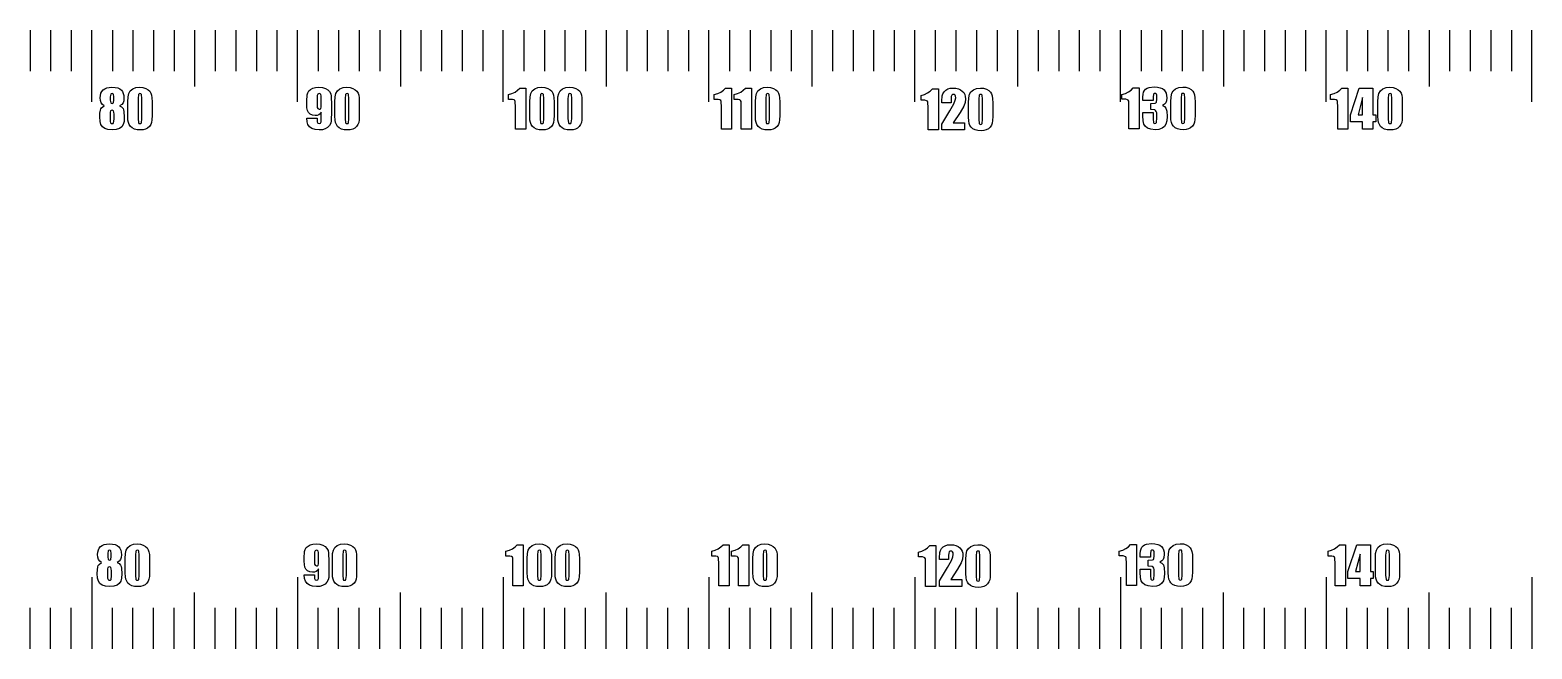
# Model space of a CAD drawing. Header units: millimetres. Extents: x -73 to 81, y -16 to 70.
# Drawn here: x 4 to 77, y 39.9 to 70 of the extents above; entities that cross this region are included whole.
import ezdxf

# ---------------------------------------------------------------- set-up
doc = ezdxf.new("R2010")
doc.units = ezdxf.units.MM
doc.layers.get('0').update_dxf_attribs({"color": 13})

msp = doc.modelspace()

# ---------------------------------------------------------------- linework, layer by layer
for points in [[(4, 70), (4, 68)], [(5, 70), (5, 68)], [(6, 70), (6, 68)], [(7, 66.5), (7, 70)], [(8, 70), (8, 68)], [(9, 70), (9, 68)], [(10, 70), (10, 68)], [(11, 70), (11, 68)], [(12, 70), (12, 67.25)], [(13, 70), (13, 68)], [(14, 70), (14, 68)], [(15, 70), (15, 68)], [(16, 70), (16, 68)], [(17, 66.5), (17, 70)], [(18, 70), (18, 68)], [(19, 70), (19, 68)], [(20, 70), (20, 68)], [(21, 70), (21, 68)], [(22, 70), (22, 67.25)], [(23, 70), (23, 68)], [(24, 70), (24, 68)], [(25, 70), (25, 68)], [(26, 70), (26, 68)], [(27, 66.5), (27, 70)], [(28, 70), (28, 68)], [(29, 70), (29, 68)], [(30, 70), (30, 68)], [(31, 70), (31, 68)], [(32, 70), (32, 67.25)], [(33, 70), (33, 68)], [(34, 70), (34, 68)], [(35, 70), (35, 68)], [(36, 70), (36, 68)], [(37, 66.5), (37, 70)], [(38, 70), (38, 68)], [(39, 70), (39, 68)], [(40, 70), (40, 68)], [(41, 70), (41, 68)], [(42, 70), (42, 67.25)], [(43, 70), (43, 68)], [(44, 70), (44, 68)], [(45, 70), (45, 68)], [(46, 70), (46, 68)], [(47, 66.5), (47, 70)], [(48, 70), (48, 68)], [(49, 70), (49, 68)], [(50, 70), (50, 68)], [(51, 70), (51, 68)], [(52, 70), (52, 67.25)], [(53, 70), (53, 68)], [(54, 70), (54, 68)], [(55, 70), (55, 68)], [(56, 70), (56, 68)], [(57, 66.5), (57, 70)], [(58, 70), (58, 68)], [(59, 70), (59, 68)], [(60, 70), (60, 68)], [(61, 70), (61, 68)], [(62, 70), (62, 67.25)], [(63, 70), (63, 68)], [(64, 70), (64, 68)], [(65, 70), (65, 68)], [(66, 70), (66, 68)], [(67, 66.5), (67, 70)], [(68, 70), (68, 68)], [(69, 70), (69, 68)], [(70, 70), (70, 68)], [(71, 70), (71, 68)], [(72, 70), (72, 67.25)], [(73, 70), (73, 68)], [(74, 70), (74, 68)], [(75, 70), (75, 68)], [(76, 70), (76, 68)], [(77, 66.5), (77, 70)], [(7, 43.4), (7, 39.9)], [(17, 43.4), (17, 39.9)], [(27, 43.4), (27, 39.9)], [(37, 43.4), (37, 39.9)], [(47, 43.4), (47, 39.9)], [(57, 43.4), (57, 39.9)], [(67, 43.4), (67, 39.9)], [(77, 43.4), (77, 39.9)], [(12, 39.9), (12, 42.65)], [(22, 39.9), (22, 42.65)], [(32, 39.9), (32, 42.65)], [(42, 39.9), (42, 42.65)], [(52, 39.9), (52, 42.65)], [(62, 39.9), (62, 42.65)], [(72, 39.9), (72, 42.65)], [(4, 39.9), (4, 41.9)], [(5, 39.9), (5, 41.9)], [(6, 39.9), (6, 41.9)], [(8, 39.9), (8, 41.9)], [(9, 39.9), (9, 41.9)], [(10, 39.9), (10, 41.9)], [(11, 39.9), (11, 41.9)], [(13, 39.9), (13, 41.9)], [(14, 39.9), (14, 41.9)], [(15, 39.9), (15, 41.9)], [(16, 39.9), (16, 41.9)], [(18, 39.9), (18, 41.9)], [(19, 39.9), (19, 41.9)], [(20, 39.9), (20, 41.9)], [(21, 39.9), (21, 41.9)], [(23, 39.9), (23, 41.9)], [(24, 39.9), (24, 41.9)], [(25, 39.9), (25, 41.9)], [(26, 39.9), (26, 41.9)], [(28, 39.9), (28, 41.9)], [(29, 39.9), (29, 41.9)], [(30, 39.9), (30, 41.9)], [(31, 39.9), (31, 41.9)], [(33, 39.9), (33, 41.9)], [(34, 39.9), (34, 41.9)], [(35, 39.9), (35, 41.9)], [(36, 39.9), (36, 41.9)], [(38, 39.9), (38, 41.9)], [(39, 39.9), (39, 41.9)], [(40, 39.9), (40, 41.9)], [(41, 39.9), (41, 41.9)], [(43, 39.9), (43, 41.9)], [(44, 39.9), (44, 41.9)], [(45, 39.9), (45, 41.9)], [(46, 39.9), (46, 41.9)], [(48, 39.9), (48, 41.9)], [(49, 39.9), (49, 41.9)], [(50, 39.9), (50, 41.9)], [(51, 39.9), (51, 41.9)], [(53, 39.9), (53, 41.9)], [(54, 39.9), (54, 41.9)], [(55, 39.9), (55, 41.9)], [(56, 39.9), (56, 41.9)], [(58, 39.9), (58, 41.9)], [(59, 39.9), (59, 41.9)], [(60, 39.9), (60, 41.9)], [(61, 39.9), (61, 41.9)], [(63, 39.9), (63, 41.9)], [(64, 39.9), (64, 41.9)], [(65, 39.9), (65, 41.9)], [(66, 39.9), (66, 41.9)], [(68, 39.9), (68, 41.9)], [(69, 39.9), (69, 41.9)], [(70, 39.9), (70, 41.9)], [(71, 39.9), (71, 41.9)], [(73, 39.9), (73, 41.9)], [(74, 39.9), (74, 41.9)], [(75, 39.9), (75, 41.9)], [(76, 39.9), (76, 41.9)]]:
    msp.add_lwpolyline(points)
for points in [[(7.442, 66.164), (7.478, 66.221), (7.595, 66.315), (7.514, 66.372), (7.456, 66.456), (7.421, 66.566), (7.41, 66.702), (7.419, 66.823), (7.446, 66.928), (7.49, 67.017), (7.553, 67.089), (7.634, 67.146), (7.732, 67.186), (7.848, 67.21), (7.982, 67.218), (8.134, 67.21), (8.261, 67.184), (8.362, 67.141), (8.438, 67.081), (8.493, 67.005), (8.532, 66.915), (8.556, 66.81), (8.564, 66.69), (8.553, 66.551), (8.522, 66.456), (8.459, 66.385), (8.352, 66.315), (8.45, 66.259), (8.522, 66.182), (8.548, 66.122), (8.566, 66.032), (8.581, 65.761), (8.569, 65.55), (8.534, 65.404), (8.465, 65.299), (8.351, 65.215), (8.192, 65.16), (7.987, 65.142), (7.788, 65.159), (7.635, 65.212), (7.523, 65.294), (7.449, 65.399), (7.407, 65.553), (7.393, 65.786), (7.399, 65.955), (7.42, 66.101)], [(9.874, 66.932), (9.907, 66.834), (9.924, 66.699), (9.93, 66.503), (9.93, 65.836), (9.924, 65.639), (9.905, 65.505), (9.867, 65.404), (9.803, 65.311), (9.717, 65.233), (9.615, 65.181), (9.498, 65.151), (9.369, 65.142), (9.205, 65.152), (9.071, 65.183), (8.965, 65.236), (8.882, 65.312), (8.822, 65.402), (8.782, 65.497), (8.76, 65.622), (8.753, 65.805), (8.753, 66.503), (8.765, 66.744), (8.8, 66.915), (8.871, 67.039), (8.989, 67.135), (9.146, 67.197), (9.332, 67.218), (9.488, 67.204), (9.626, 67.161), (9.739, 67.097), (9.82, 67.02)], [(18.119, 65.473), (18.147, 65.533), (18.15, 65.683), (18.15, 66.001), (18.104, 65.931), (18.039, 65.881), (17.956, 65.851), (17.855, 65.841), (17.726, 65.859), (17.613, 65.915), (17.527, 65.996), (17.48, 66.093), (17.458, 66.215), (17.451, 66.373), (17.451, 66.533), (17.468, 66.845), (17.498, 66.944), (17.554, 67.035), (17.636, 67.112), (17.745, 67.17), (17.877, 67.206), (18.029, 67.218), (18.211, 67.204), (18.358, 67.163), (18.472, 67.095), (18.557, 67.003), (18.612, 66.896), (18.638, 66.783), (18.649, 66.339), (18.649, 66.061), (18.639, 65.583), (18.613, 65.466), (18.554, 65.355), (18.464, 65.261), (18.348, 65.194), (18.208, 65.154), (18.048, 65.14), (17.856, 65.157), (17.702, 65.208), (17.587, 65.29), (17.51, 65.4), (17.466, 65.539), (17.451, 65.711), (17.95, 65.711), (17.954, 65.535), (17.984, 65.474), (18.056, 65.449)], [(19.942, 66.932), (19.975, 66.834), (19.993, 66.699), (19.998, 66.503), (19.998, 65.836), (19.992, 65.639), (19.974, 65.505), (19.936, 65.404), (19.871, 65.311), (19.785, 65.233), (19.683, 65.181), (19.567, 65.151), (19.438, 65.142), (19.274, 65.152), (19.14, 65.183), (19.033, 65.236), (18.951, 65.312), (18.891, 65.402), (18.851, 65.497), (18.828, 65.622), (18.821, 65.805), (18.821, 66.503), (18.833, 66.744), (18.869, 66.915), (18.94, 67.039), (19.058, 67.135), (19.214, 67.197), (19.4, 67.218), (19.556, 67.204), (19.694, 67.161), (19.808, 67.097), (19.888, 67.02)], [(27.567, 66.573), (27.526, 66.602), (27.445, 66.62), (27.303, 66.626), (27.254, 66.626), (27.254, 66.86), (27.424, 66.909), (27.572, 66.979), (27.699, 67.069), (27.804, 67.18), (28.098, 67.18), (28.098, 65.18), (27.598, 65.18), (27.598, 66.252), (27.587, 66.531)], [(29.413, 66.932), (29.446, 66.834), (29.463, 66.699), (29.469, 66.503), (29.469, 65.836), (29.463, 65.639), (29.444, 65.505), (29.406, 65.404), (29.342, 65.311), (29.256, 65.233), (29.154, 65.181), (29.037, 65.151), (28.908, 65.142), (28.744, 65.152), (28.61, 65.183), (28.504, 65.236), (28.421, 65.312), (28.361, 65.402), (28.321, 65.497), (28.299, 65.622), (28.291, 65.805), (28.291, 66.503), (28.303, 66.744), (28.339, 66.915), (28.41, 67.039), (28.528, 67.135), (28.684, 67.197), (28.871, 67.218), (29.027, 67.204), (29.165, 67.161), (29.278, 67.097), (29.359, 67.02)], [(30.769, 66.932), (30.802, 66.834), (30.819, 66.699), (30.825, 66.503), (30.825, 65.836), (30.819, 65.639), (30.8, 65.505), (30.762, 65.404), (30.698, 65.311), (30.612, 65.233), (30.51, 65.181), (30.394, 65.151), (30.264, 65.142), (30.1, 65.152), (29.967, 65.183), (29.86, 65.236), (29.778, 65.312), (29.717, 65.402), (29.678, 65.497), (29.655, 65.622), (29.648, 65.805), (29.648, 66.503), (29.66, 66.744), (29.695, 66.915), (29.766, 67.039), (29.884, 67.135), (30.041, 67.197), (30.227, 67.218), (30.383, 67.204), (30.521, 67.161), (30.635, 67.097), (30.715, 67.02)], [(37.571, 66.573), (37.531, 66.602), (37.45, 66.62), (37.308, 66.626), (37.259, 66.626), (37.259, 66.86), (37.429, 66.909), (37.577, 66.979), (37.704, 67.069), (37.808, 67.18), (38.102, 67.18), (38.102, 65.18), (37.603, 65.18), (37.603, 66.252), (37.592, 66.531)], [(38.535, 66.573), (38.495, 66.602), (38.414, 66.62), (38.272, 66.626), (38.222, 66.626), (38.222, 66.86), (38.392, 66.909), (38.541, 66.979), (38.667, 67.069), (38.772, 67.18), (39.066, 67.18), (39.066, 65.18), (38.567, 65.18), (38.567, 66.252), (38.556, 66.531)], [(40.381, 66.932), (40.414, 66.834), (40.431, 66.699), (40.437, 66.503), (40.437, 65.836), (40.431, 65.639), (40.412, 65.505), (40.374, 65.404), (40.31, 65.311), (40.224, 65.233), (40.122, 65.181), (40.006, 65.151), (39.876, 65.142), (39.712, 65.152), (39.579, 65.183), (39.472, 65.236), (39.39, 65.312), (39.329, 65.402), (39.289, 65.497), (39.267, 65.622), (39.26, 65.805), (39.26, 66.503), (39.272, 66.744), (39.307, 66.915), (39.378, 67.039), (39.496, 67.135), (39.653, 67.197), (39.839, 67.218), (39.995, 67.204), (40.133, 67.161), (40.247, 67.097), (40.327, 67.02)], [(48.933, 66.862), (48.883, 66.872), (48.833, 66.861), (48.798, 66.828), (48.777, 66.761), (48.77, 66.651), (48.77, 66.461), (48.323, 66.461), (48.323, 66.534), (48.34, 66.799), (48.37, 66.895), (48.426, 66.99), (48.504, 67.072), (48.602, 67.132), (48.722, 67.168), (48.863, 67.18), (49.003, 67.171), (49.124, 67.143), (49.228, 67.097), (49.313, 67.032), (49.38, 66.954), (49.428, 66.865), (49.456, 66.767), (49.466, 66.659), (49.444, 66.482), (49.38, 66.295), (49.211, 65.996), (48.874, 65.483), (49.421, 65.483), (49.421, 65.142), (48.323, 65.142), (48.323, 65.427), (48.712, 66.073), (48.903, 66.415), (48.973, 66.583), (48.996, 66.71), (48.989, 66.782), (48.968, 66.832)], [(50.737, 66.894), (50.77, 66.796), (50.787, 66.661), (50.793, 66.465), (50.793, 65.798), (50.786, 65.601), (50.768, 65.466), (50.73, 65.366), (50.665, 65.273), (50.58, 65.195), (50.478, 65.143), (50.361, 65.113), (50.232, 65.103), (50.068, 65.114), (49.934, 65.145), (49.828, 65.198), (49.745, 65.274), (49.685, 65.364), (49.645, 65.458), (49.623, 65.584), (49.615, 65.767), (49.615, 66.465), (49.627, 66.705), (49.663, 66.877), (49.734, 67.001), (49.852, 67.097), (50.008, 67.159), (50.195, 67.18), (50.35, 67.165), (50.489, 67.122), (50.602, 67.059), (50.683, 66.982)], [(57.379, 66.583), (57.339, 66.613), (57.258, 66.631), (57.116, 66.637), (57.067, 66.637), (57.067, 66.87), (57.237, 66.92), (57.385, 66.989), (57.512, 67.08), (57.616, 67.191), (57.91, 67.191), (57.91, 65.191), (57.411, 65.191), (57.411, 66.263), (57.4, 66.542)], [(58.718, 66.913), (58.679, 66.921), (58.635, 66.912), (58.608, 66.886), (58.589, 66.736), (58.589, 66.572), (58.089, 66.572), (58.089, 66.742), (58.098, 66.874), (58.122, 66.982), (58.163, 67.067), (58.22, 67.129), (58.296, 67.173), (58.39, 67.205), (58.637, 67.23), (58.801, 67.221), (58.936, 67.195), (59.043, 67.152), (59.121, 67.091), (59.177, 67.014), (59.216, 66.924), (59.24, 66.82), (59.248, 66.703), (59.237, 66.558), (59.202, 66.46), (59.139, 66.389), (59.042, 66.324), (59.141, 66.273), (59.211, 66.199), (59.253, 66.053), (59.267, 65.79), (59.253, 65.578), (59.212, 65.42), (59.138, 65.304), (59.025, 65.22), (58.872, 65.168), (58.682, 65.151), (58.471, 65.171), (58.31, 65.231), (58.198, 65.319), (58.132, 65.426), (58.1, 65.584), (58.089, 65.827), (58.089, 65.985), (58.589, 65.985), (58.589, 65.66), (58.604, 65.495), (58.629, 65.469), (58.673, 65.46), (58.721, 65.471), (58.749, 65.504), (58.768, 65.737), (58.768, 65.875), (58.761, 65.974), (58.742, 66.043), (58.71, 66.087), (58.665, 66.113), (58.469, 66.132), (58.469, 66.422), (58.689, 66.436), (58.725, 66.457), (58.749, 66.495), (58.768, 66.638), (58.768, 66.75), (58.762, 66.837), (58.746, 66.888)], [(60.567, 66.943), (60.6, 66.845), (60.617, 66.71), (60.623, 66.514), (60.623, 65.847), (60.617, 65.65), (60.598, 65.515), (60.56, 65.415), (60.496, 65.321), (60.41, 65.244), (60.308, 65.192), (60.192, 65.162), (60.062, 65.152), (59.898, 65.163), (59.765, 65.194), (59.658, 65.247), (59.576, 65.323), (59.515, 65.413), (59.475, 65.507), (59.453, 65.633), (59.446, 65.816), (59.446, 66.514), (59.458, 66.754), (59.493, 66.926), (59.564, 67.05), (59.682, 67.146), (59.839, 67.208), (60.025, 67.229), (60.181, 67.214), (60.319, 67.171), (60.433, 67.108), (60.513, 67.031)], [(67.526, 66.573), (67.486, 66.602), (67.405, 66.62), (67.263, 66.626), (67.214, 66.626), (67.214, 66.86), (67.384, 66.909), (67.532, 66.979), (67.658, 67.069), (67.763, 67.18), (68.057, 67.18), (68.057, 65.18), (67.558, 65.18), (67.558, 66.252), (67.547, 66.531)], [(69.411, 65.532), (69.269, 65.532), (69.269, 65.18), (68.77, 65.18), (68.77, 65.532), (68.177, 65.532), (68.177, 65.873), (68.608, 67.18), (69.269, 67.18), (69.269, 65.873), (69.411, 65.873)], [(70.636, 66.932), (70.669, 66.834), (70.687, 66.699), (70.692, 66.503), (70.692, 65.836), (70.686, 65.639), (70.668, 65.505), (70.63, 65.404), (70.565, 65.311), (70.479, 65.233), (70.377, 65.181), (70.261, 65.151), (70.131, 65.142), (69.967, 65.152), (69.834, 65.183), (69.727, 65.236), (69.645, 65.312), (69.584, 65.402), (69.545, 65.497), (69.522, 65.622), (69.515, 65.805), (69.515, 66.503), (69.527, 66.744), (69.563, 66.915), (69.634, 67.039), (69.752, 67.135), (69.908, 67.197), (70.094, 67.218), (70.25, 67.204), (70.388, 67.161), (70.502, 67.097), (70.582, 67.02)], [(8.029, 66.441), (8.055, 66.466), (8.072, 66.607), (8.072, 66.744), (8.054, 66.878), (8.028, 66.902), (7.985, 66.911), (7.944, 66.902), (7.919, 66.875), (7.901, 66.744), (7.901, 66.592), (7.921, 66.467), (7.948, 66.441), (7.988, 66.432)], [(9.295, 65.458), (9.341, 65.449), (9.387, 65.46), (9.414, 65.491), (9.431, 65.68), (9.431, 66.671), (9.415, 66.87), (9.39, 66.901), (9.343, 66.911), (9.297, 66.9), (9.27, 66.868), (9.252, 66.671), (9.252, 65.695), (9.268, 65.485)], [(18.095, 66.159), (18.126, 66.187), (18.144, 66.243), (18.15, 66.335), (18.15, 66.697), (18.145, 66.806), (18.127, 66.87), (18.097, 66.9), (18.051, 66.911), (17.985, 66.879), (17.959, 66.821), (17.95, 66.709), (17.95, 66.335), (17.958, 66.233), (17.983, 66.179), (18.05, 66.15)], [(19.363, 65.458), (19.409, 65.449), (19.455, 65.46), (19.482, 65.491), (19.499, 65.68), (19.499, 66.671), (19.484, 66.87), (19.458, 66.901), (19.412, 66.911), (19.365, 66.9), (19.338, 66.868), (19.32, 66.671), (19.32, 65.695), (19.337, 65.485)], [(28.834, 65.458), (28.88, 65.449), (28.926, 65.46), (28.952, 65.491), (28.97, 65.68), (28.97, 66.671), (28.954, 66.87), (28.928, 66.901), (28.882, 66.911), (28.836, 66.9), (28.808, 66.868), (28.791, 66.671), (28.791, 65.695), (28.807, 65.485)], [(30.19, 65.458), (30.236, 65.449), (30.282, 65.46), (30.309, 65.491), (30.326, 65.68), (30.326, 66.671), (30.311, 66.87), (30.285, 66.901), (30.238, 66.911), (30.192, 66.9), (30.165, 66.868), (30.147, 66.671), (30.147, 65.695), (30.164, 65.485)], [(39.802, 65.458), (39.848, 65.449), (39.894, 65.46), (39.921, 65.491), (39.938, 65.68), (39.938, 66.671), (39.923, 66.87), (39.897, 66.901), (39.85, 66.911), (39.804, 66.9), (39.777, 66.868), (39.759, 66.671), (39.759, 65.695), (39.776, 65.485)], [(47.62, 66.534), (47.58, 66.564), (47.499, 66.582), (47.357, 66.588), (47.308, 66.588), (47.308, 66.821), (47.478, 66.871), (47.626, 66.94), (47.753, 67.031), (47.857, 67.142), (48.151, 67.142), (48.151, 65.142), (47.652, 65.142), (47.652, 66.214), (47.641, 66.493)], [(50.157, 65.42), (50.203, 65.411), (50.249, 65.421), (50.276, 65.453), (50.294, 65.642), (50.294, 66.633), (50.278, 66.832), (50.252, 66.862), (50.206, 66.872), (50.16, 66.862), (50.132, 66.83), (50.114, 66.633), (50.114, 65.657), (50.131, 65.447)], [(59.988, 65.469), (60.034, 65.46), (60.08, 65.47), (60.107, 65.502), (60.124, 65.691), (60.124, 66.682), (60.109, 66.881), (60.083, 66.911), (60.036, 66.921), (59.99, 66.911), (59.963, 66.879), (59.945, 66.682), (59.945, 65.706), (59.962, 65.496)], [(68.77, 65.873), (68.77, 66.724), (68.55, 65.873)], [(70.057, 65.458), (70.103, 65.449), (70.149, 65.46), (70.176, 65.491), (70.193, 65.68), (70.193, 66.671), (70.178, 66.87), (70.152, 66.901), (70.105, 66.911), (70.059, 66.9), (70.032, 66.868), (70.014, 66.671), (70.014, 65.695), (70.031, 65.485)], [(7.942, 66.094), (7.913, 66.066), (7.897, 66.01), (7.892, 65.912), (7.892, 65.653), (7.898, 65.546), (7.916, 65.486), (7.947, 65.458), (7.992, 65.449), (8.036, 65.459), (8.063, 65.487), (8.082, 65.657), (8.082, 65.912), (8.076, 66.008), (8.058, 66.065), (8.028, 66.093), (7.984, 66.103)], [(7.317, 43.956), (7.353, 44.013), (7.471, 44.106), (7.389, 44.164), (7.332, 44.248), (7.297, 44.358), (7.285, 44.494), (7.294, 44.615), (7.321, 44.72), (7.366, 44.808), (7.429, 44.881), (7.509, 44.937), (7.607, 44.978), (7.723, 45.002), (7.857, 45.01), (8.009, 45.001), (8.136, 44.976), (8.237, 44.933), (8.313, 44.873), (8.368, 44.797), (8.408, 44.707), (8.431, 44.601), (8.439, 44.482), (8.429, 44.342), (8.398, 44.248), (8.335, 44.177), (8.228, 44.106), (8.325, 44.051), (8.397, 43.973), (8.423, 43.914), (8.442, 43.824), (8.456, 43.553), (8.445, 43.342), (8.409, 43.195), (8.34, 43.091), (8.227, 43.007), (8.068, 42.952), (7.862, 42.933), (7.663, 42.951), (7.51, 43.004), (7.399, 43.086), (7.324, 43.19), (7.282, 43.345), (7.268, 43.577), (7.275, 43.747), (7.296, 43.892)], [(7.905, 44.233), (7.93, 44.258), (7.947, 44.398), (7.947, 44.536), (7.929, 44.67), (7.903, 44.694), (7.861, 44.702), (7.82, 44.694), (7.794, 44.667), (7.777, 44.536), (7.777, 44.384), (7.797, 44.259), (7.823, 44.233), (7.863, 44.224)], [(9.749, 44.724), (9.782, 44.626), (9.8, 44.491), (9.805, 44.295), (9.805, 43.628), (9.799, 43.431), (9.781, 43.297), (9.743, 43.196), (9.678, 43.103), (9.592, 43.025), (9.49, 42.973), (9.374, 42.943), (9.244, 42.933), (9.08, 42.944), (8.947, 42.975), (8.84, 43.028), (8.758, 43.104), (8.698, 43.194), (8.658, 43.289), (8.635, 43.414), (8.628, 43.597), (8.628, 44.295), (8.64, 44.536), (8.676, 44.707), (8.747, 44.831), (8.865, 44.927), (9.021, 44.989), (9.207, 45.01), (9.363, 44.996), (9.501, 44.953), (9.615, 44.889), (9.695, 44.812)], [(9.17, 43.25), (9.216, 43.241), (9.262, 43.251), (9.289, 43.283), (9.306, 43.472), (9.306, 44.463), (9.291, 44.662), (9.265, 44.692), (9.219, 44.702), (9.172, 44.692), (9.145, 44.66), (9.127, 44.463), (9.127, 43.487), (9.144, 43.277)], [(17.995, 43.264), (18.023, 43.325), (18.026, 43.474), (18.026, 43.793), (17.979, 43.723), (17.915, 43.673), (17.831, 43.643), (17.73, 43.633), (17.601, 43.651), (17.488, 43.707), (17.402, 43.788), (17.355, 43.885), (17.334, 44.007), (17.327, 44.165), (17.327, 44.324), (17.343, 44.637), (17.373, 44.736), (17.429, 44.827), (17.511, 44.904), (17.621, 44.962), (17.753, 44.998), (17.905, 45.01), (18.087, 44.996), (18.233, 44.954), (18.347, 44.887), (18.432, 44.794), (18.488, 44.687), (18.514, 44.575), (18.525, 44.13), (18.525, 43.852), (18.515, 43.375), (18.488, 43.258), (18.429, 43.147), (18.34, 43.053), (18.223, 42.986), (18.083, 42.946), (17.923, 42.932), (17.731, 42.949), (17.578, 43), (17.463, 43.082), (17.385, 43.192), (17.341, 43.331), (17.327, 43.503), (17.826, 43.503), (17.829, 43.327), (17.86, 43.266), (17.932, 43.241)], [(17.971, 43.951), (18.002, 43.979), (18.02, 44.035), (18.026, 44.127), (18.026, 44.489), (18.02, 44.598), (18.003, 44.662), (17.972, 44.692), (17.927, 44.702), (17.86, 44.671), (17.834, 44.613), (17.826, 44.501), (17.826, 44.127), (17.834, 44.025), (17.858, 43.971), (17.926, 43.941)], [(19.818, 44.724), (19.851, 44.626), (19.868, 44.491), (19.874, 44.295), (19.874, 43.628), (19.868, 43.431), (19.849, 43.297), (19.811, 43.196), (19.747, 43.103), (19.661, 43.025), (19.559, 42.973), (19.442, 42.943), (19.313, 42.933), (19.149, 42.944), (19.015, 42.975), (18.909, 43.028), (18.826, 43.104), (18.766, 43.194), (18.726, 43.289), (18.704, 43.414), (18.696, 43.597), (18.696, 44.295), (18.708, 44.536), (18.744, 44.707), (18.815, 44.831), (18.933, 44.927), (19.089, 44.989), (19.276, 45.01), (19.432, 44.996), (19.57, 44.953), (19.683, 44.889), (19.764, 44.812)], [(19.239, 43.25), (19.285, 43.241), (19.331, 43.251), (19.357, 43.283), (19.375, 43.472), (19.375, 44.463), (19.359, 44.662), (19.333, 44.692), (19.287, 44.702), (19.241, 44.692), (19.213, 44.66), (19.196, 44.463), (19.196, 43.487), (19.212, 43.277)], [(27.442, 44.364), (27.402, 44.394), (27.321, 44.412), (27.179, 44.418), (27.129, 44.418), (27.129, 44.651), (27.299, 44.701), (27.448, 44.77), (27.574, 44.861), (27.679, 44.972), (27.973, 44.972), (27.973, 42.972), (27.474, 42.972), (27.474, 44.044), (27.463, 44.323)], [(29.288, 44.724), (29.321, 44.626), (29.338, 44.491), (29.344, 44.295), (29.344, 43.628), (29.338, 43.431), (29.319, 43.297), (29.281, 43.196), (29.217, 43.103), (29.131, 43.025), (29.029, 42.973), (28.913, 42.943), (28.783, 42.933), (28.619, 42.944), (28.486, 42.975), (28.379, 43.028), (28.297, 43.104), (28.236, 43.194), (28.197, 43.289), (28.174, 43.414), (28.167, 43.597), (28.167, 44.295), (28.179, 44.536), (28.214, 44.707), (28.286, 44.831), (28.403, 44.927), (28.56, 44.989), (28.746, 45.01), (28.902, 44.996), (29.04, 44.953), (29.154, 44.889), (29.234, 44.812)], [(28.709, 43.25), (28.755, 43.241), (28.801, 43.251), (28.828, 43.283), (28.845, 43.472), (28.845, 44.463), (28.83, 44.662), (28.804, 44.692), (28.757, 44.702), (28.711, 44.692), (28.684, 44.66), (28.666, 44.463), (28.666, 43.487), (28.683, 43.277)], [(30.645, 44.724), (30.678, 44.626), (30.695, 44.491), (30.701, 44.295), (30.701, 43.628), (30.694, 43.431), (30.676, 43.297), (30.638, 43.196), (30.573, 43.103), (30.487, 43.025), (30.386, 42.973), (30.269, 42.943), (30.14, 42.933), (29.976, 42.944), (29.842, 42.975), (29.735, 43.028), (29.653, 43.104), (29.593, 43.194), (29.553, 43.289), (29.531, 43.414), (29.523, 43.597), (29.523, 44.295), (29.535, 44.536), (29.571, 44.707), (29.642, 44.831), (29.76, 44.927), (29.916, 44.989), (30.103, 45.01), (30.258, 44.996), (30.397, 44.953), (30.51, 44.889), (30.591, 44.812)], [(30.065, 43.25), (30.111, 43.241), (30.157, 43.251), (30.184, 43.283), (30.202, 43.472), (30.202, 44.463), (30.186, 44.662), (30.16, 44.692), (30.114, 44.702), (30.068, 44.692), (30.04, 44.66), (30.022, 44.463), (30.022, 43.487), (30.039, 43.277)], [(37.447, 44.364), (37.406, 44.394), (37.326, 44.412), (37.183, 44.418), (37.134, 44.418), (37.134, 44.651), (37.304, 44.701), (37.452, 44.77), (37.579, 44.861), (37.684, 44.972), (37.978, 44.972), (37.978, 42.972), (37.479, 42.972), (37.479, 44.044), (37.468, 44.323)], [(38.41, 44.364), (38.37, 44.394), (38.289, 44.412), (38.147, 44.418), (38.098, 44.418), (38.098, 44.651), (38.268, 44.701), (38.416, 44.77), (38.542, 44.861), (38.647, 44.972), (38.941, 44.972), (38.941, 42.972), (38.442, 42.972), (38.442, 44.044), (38.431, 44.323)], [(40.256, 44.724), (40.29, 44.626), (40.307, 44.491), (40.312, 44.295), (40.312, 43.628), (40.306, 43.431), (40.288, 43.297), (40.25, 43.196), (40.185, 43.103), (40.099, 43.025), (39.997, 42.973), (39.881, 42.943), (39.752, 42.933), (39.588, 42.944), (39.454, 42.975), (39.347, 43.028), (39.265, 43.104), (39.205, 43.194), (39.165, 43.289), (39.143, 43.414), (39.135, 43.597), (39.135, 44.295), (39.147, 44.536), (39.183, 44.707), (39.254, 44.831), (39.372, 44.927), (39.528, 44.989), (39.715, 45.01), (39.87, 44.996), (40.009, 44.953), (40.122, 44.889), (40.203, 44.812)], [(39.677, 43.25), (39.723, 43.241), (39.769, 43.251), (39.796, 43.283), (39.813, 43.472), (39.813, 44.463), (39.798, 44.662), (39.772, 44.692), (39.726, 44.702), (39.68, 44.692), (39.652, 44.66), (39.634, 44.463), (39.634, 43.487), (39.651, 43.277)], [(47.496, 44.326), (47.456, 44.356), (47.375, 44.374), (47.233, 44.38), (47.183, 44.38), (47.183, 44.613), (47.353, 44.662), (47.502, 44.732), (47.628, 44.822), (47.733, 44.933), (48.027, 44.933), (48.027, 42.933), (47.528, 42.933), (47.528, 44.006), (47.517, 44.285)], [(48.808, 44.654), (48.758, 44.664), (48.709, 44.653), (48.674, 44.62), (48.653, 44.553), (48.646, 44.443), (48.646, 44.253), (48.199, 44.253), (48.199, 44.326), (48.216, 44.591), (48.246, 44.687), (48.301, 44.781), (48.379, 44.864), (48.478, 44.923), (48.597, 44.96), (48.738, 44.972), (48.878, 44.962), (49, 44.935), (49.103, 44.889), (49.189, 44.824), (49.255, 44.745), (49.303, 44.657), (49.332, 44.558), (49.341, 44.45), (49.32, 44.274), (49.255, 44.087), (49.086, 43.788), (48.75, 43.274), (49.297, 43.274), (49.297, 42.933), (48.199, 42.933), (48.199, 43.219), (48.588, 43.865), (48.779, 44.206), (48.848, 44.375), (48.871, 44.502), (48.864, 44.573), (48.843, 44.624)], [(50.612, 44.686), (50.645, 44.587), (50.662, 44.453), (50.668, 44.256), (50.668, 43.589), (50.662, 43.393), (50.643, 43.258), (50.605, 43.158), (50.541, 43.064), (50.455, 42.987), (50.353, 42.935), (50.237, 42.905), (50.107, 42.895), (49.943, 42.905), (49.809, 42.936), (49.703, 42.989), (49.62, 43.066), (49.56, 43.156), (49.52, 43.25), (49.498, 43.376), (49.491, 43.558), (49.491, 44.256), (49.503, 44.497), (49.538, 44.669), (49.609, 44.793), (49.727, 44.889), (49.884, 44.951), (50.07, 44.972), (50.226, 44.957), (50.364, 44.914), (50.477, 44.85), (50.558, 44.774)], [(50.033, 43.212), (50.079, 43.203), (50.125, 43.213), (50.152, 43.245), (50.169, 43.434), (50.169, 44.424), (50.154, 44.624), (50.128, 44.654), (50.081, 44.664), (50.035, 44.653), (50.008, 44.621), (49.99, 44.424), (49.99, 43.449), (50.007, 43.238)], [(57.255, 44.375), (57.214, 44.405), (57.134, 44.423), (56.991, 44.429), (56.942, 44.429), (56.942, 44.662), (57.112, 44.711), (57.26, 44.781), (57.387, 44.871), (57.492, 44.982), (57.786, 44.982), (57.786, 42.982), (57.287, 42.982), (57.287, 44.055), (57.276, 44.334)], [(58.594, 44.705), (58.554, 44.713), (58.51, 44.704), (58.483, 44.678), (58.464, 44.528), (58.464, 44.363), (57.965, 44.363), (57.965, 44.534), (57.973, 44.666), (57.998, 44.774), (58.039, 44.859), (58.096, 44.921), (58.171, 44.965), (58.265, 44.997), (58.512, 45.022), (58.676, 45.013), (58.812, 44.987), (58.918, 44.943), (58.996, 44.882), (59.052, 44.806), (59.092, 44.716), (59.116, 44.612), (59.124, 44.495), (59.112, 44.35), (59.078, 44.252), (59.015, 44.181), (58.917, 44.116), (59.016, 44.065), (59.087, 43.99), (59.128, 43.845), (59.142, 43.582), (59.129, 43.37), (59.088, 43.212), (59.014, 43.096), (58.9, 43.011), (58.748, 42.96), (58.558, 42.943), (58.346, 42.963), (58.185, 43.022), (58.073, 43.111), (58.007, 43.218), (57.976, 43.376), (57.965, 43.619), (57.965, 43.777), (58.464, 43.777), (58.464, 43.452), (58.479, 43.287), (58.504, 43.26), (58.548, 43.252), (58.596, 43.263), (58.625, 43.296), (58.643, 43.528), (58.643, 43.667), (58.637, 43.766), (58.617, 43.835), (58.585, 43.879), (58.541, 43.905), (58.344, 43.924), (58.344, 44.214), (58.564, 44.228), (58.6, 44.249), (58.625, 44.287), (58.643, 44.43), (58.643, 44.541), (58.638, 44.628), (58.621, 44.68)], [(60.442, 44.735), (60.476, 44.636), (60.493, 44.502), (60.499, 44.305), (60.499, 43.638), (60.492, 43.442), (60.474, 43.307), (60.436, 43.207), (60.371, 43.113), (60.285, 43.036), (60.184, 42.984), (60.067, 42.954), (59.938, 42.944), (59.774, 42.954), (59.64, 42.985), (59.533, 43.038), (59.451, 43.115), (59.391, 43.205), (59.351, 43.299), (59.329, 43.425), (59.321, 43.607), (59.321, 44.305), (59.333, 44.546), (59.369, 44.718), (59.44, 44.842), (59.558, 44.938), (59.714, 45), (59.901, 45.021), (60.056, 45.006), (60.195, 44.963), (60.308, 44.899), (60.389, 44.823)], [(59.863, 43.261), (59.909, 43.252), (59.955, 43.262), (59.982, 43.294), (59.999, 43.483), (59.999, 44.473), (59.984, 44.673), (59.958, 44.703), (59.912, 44.713), (59.866, 44.702), (59.838, 44.67), (59.82, 44.473), (59.82, 43.497), (59.837, 43.287)], [(67.402, 44.364), (67.361, 44.394), (67.281, 44.412), (67.138, 44.418), (67.089, 44.418), (67.089, 44.651), (67.259, 44.701), (67.407, 44.77), (67.534, 44.861), (67.639, 44.972), (67.933, 44.972), (67.933, 42.972), (67.434, 42.972), (67.434, 44.044), (67.422, 44.323)], [(69.287, 43.324), (69.145, 43.324), (69.145, 42.972), (68.645, 42.972), (68.645, 43.324), (68.052, 43.324), (68.052, 43.665), (68.484, 44.972), (69.145, 44.972), (69.145, 43.665), (69.287, 43.665)], [(70.512, 44.724), (70.545, 44.626), (70.562, 44.491), (70.568, 44.295), (70.568, 43.628), (70.561, 43.431), (70.543, 43.297), (70.505, 43.196), (70.44, 43.103), (70.355, 43.025), (70.253, 42.973), (70.136, 42.943), (70.007, 42.933), (69.843, 42.944), (69.709, 42.975), (69.603, 43.028), (69.52, 43.104), (69.46, 43.194), (69.42, 43.289), (69.398, 43.414), (69.39, 43.597), (69.39, 44.295), (69.402, 44.536), (69.438, 44.707), (69.509, 44.831), (69.627, 44.927), (69.783, 44.989), (69.97, 45.01), (70.125, 44.996), (70.264, 44.953), (70.377, 44.889), (70.458, 44.812)], [(69.933, 43.25), (69.978, 43.241), (70.024, 43.251), (70.051, 43.283), (70.069, 43.472), (70.069, 44.463), (70.053, 44.662), (70.027, 44.692), (69.981, 44.702), (69.935, 44.692), (69.907, 44.66), (69.889, 44.463), (69.889, 43.487), (69.906, 43.277)], [(7.817, 43.885), (7.789, 43.858), (7.772, 43.801), (7.767, 43.704), (7.767, 43.445), (7.773, 43.338), (7.791, 43.278), (7.822, 43.25), (7.867, 43.241), (7.912, 43.25), (7.939, 43.279), (7.957, 43.449), (7.957, 43.704), (7.951, 43.8), (7.934, 43.857), (7.904, 43.885), (7.86, 43.894)], [(68.645, 43.665), (68.645, 44.516), (68.425, 43.665)]]:
    msp.add_lwpolyline(points, close=True)

doc.saveas('drawing.dxf')
